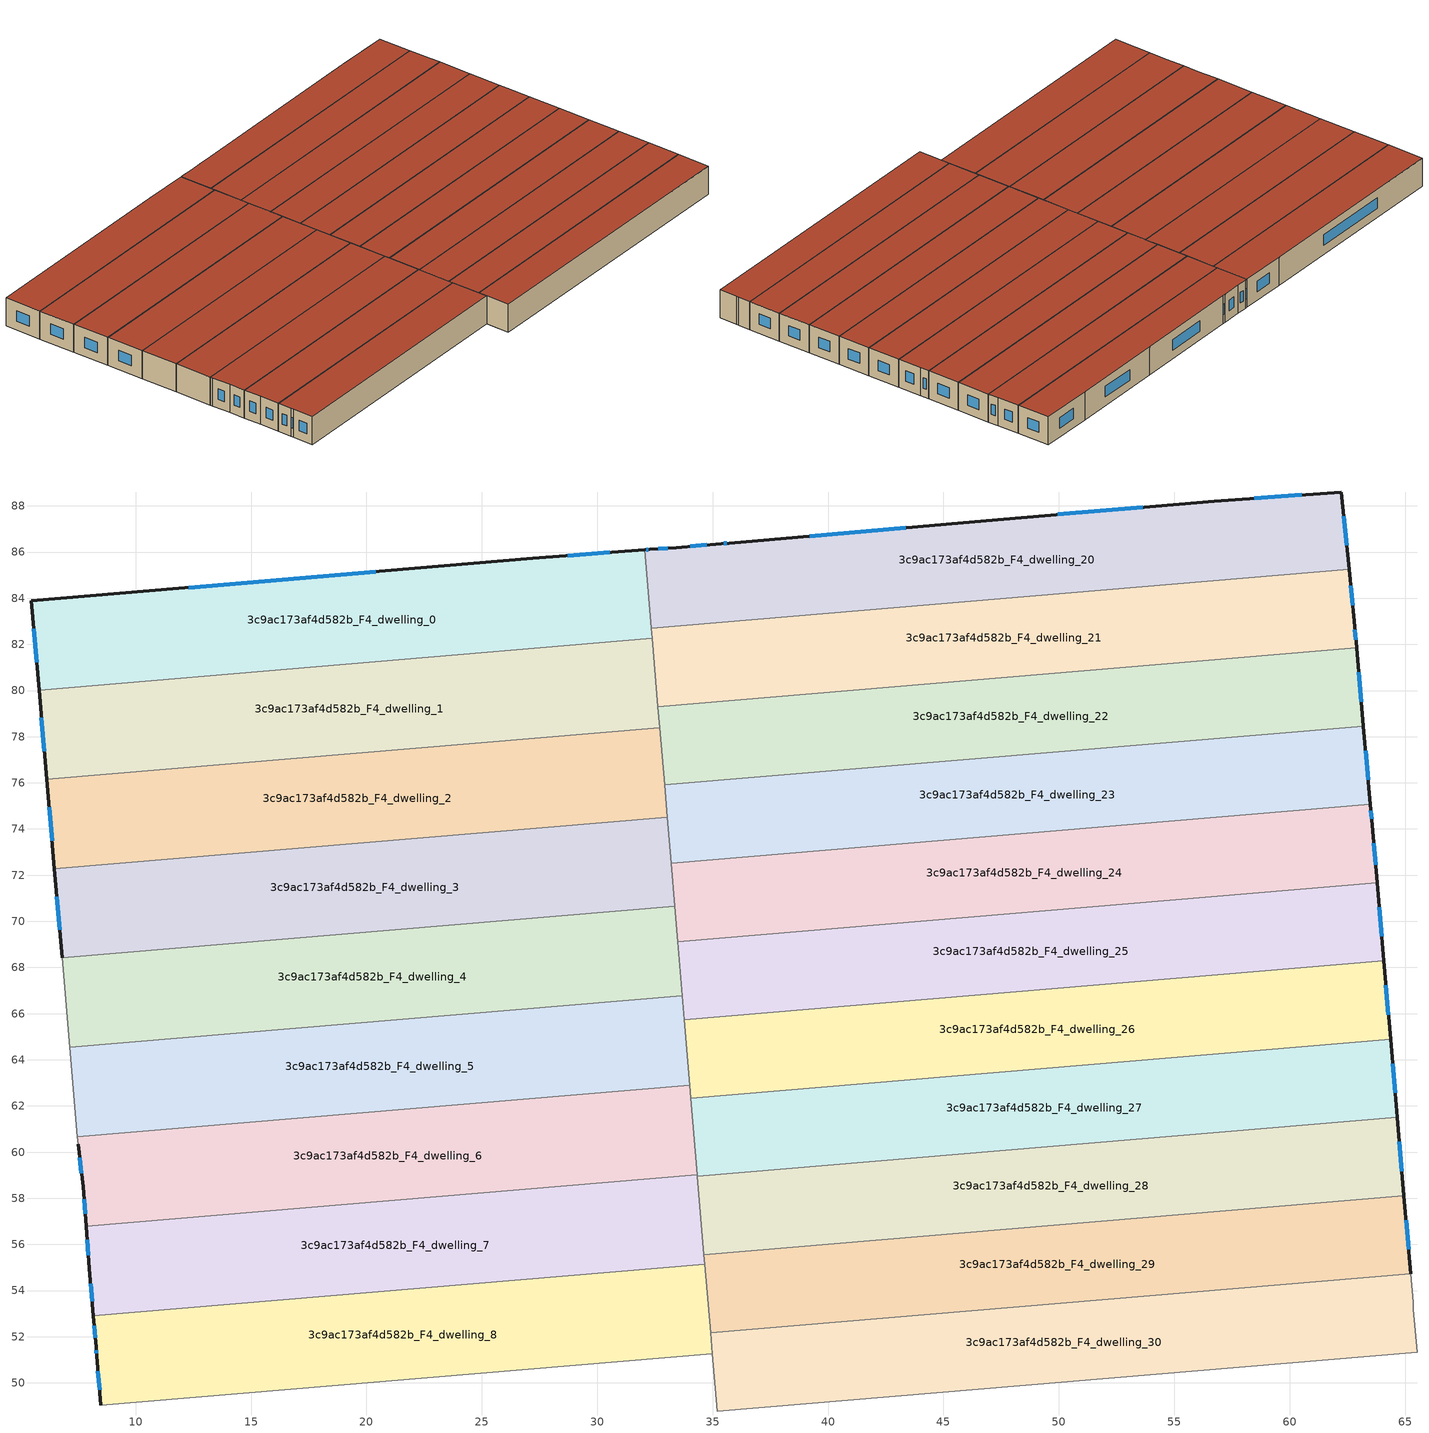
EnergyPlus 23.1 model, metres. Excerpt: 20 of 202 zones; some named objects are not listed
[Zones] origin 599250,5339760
3c9ac173af4d582b_F4_dwelling_0
 floor to 3c9ac173af4d582b_F3_dwelling_0 (EU_floor_Construction): 32.06,86.1 32.38,82.26 5.81,80.02 5.48,83.88 27.21,85.73 z12
 wall outside (EU_wall_Construction): 32.06,86.1 27.21,85.73 5.48,83.88 5.81,80.02 z12:15
 wall to 3c9ac173af4d582b_F4_dwelling_1 (EU_wall_Construction): 5.81,80.02 32.38,82.26 z12:15
 wall to 3c9ac173af4d582b_F4_dwelling_20 (EU_wall_Construction): 32.34,82.7 32.06,86.1 z12:15
 wall to 3c9ac173af4d582b_F4_dwelling_21 (EU_wall_Construction): 32.38,82.26 32.34,82.7 z12:15
 window (EU_Window_Construction): 5.59,82.67 5.71,81.23 / 20.4,85.15 12.29,84.46 / 30.54,85.98 28.73,85.84 z12.94:14.06
 roof outside (EU_roof_Construction): 32.38,82.26 32.06,86.1 27.21,85.73 5.48,83.88 5.81,80.02 z15
3c9ac173af4d582b_F4_dwelling_1
 floor to 3c9ac173af4d582b_F3_dwelling_1 (EU_floor_Construction): 32.38,82.26 32.7,78.39 6.15,76.15 5.81,80.02 z12
 wall outside (EU_wall_Construction): 5.81,80.02 6.15,76.15 z12:15
 wall to 3c9ac173af4d582b_F4_dwelling_2 (EU_wall_Construction): 6.15,76.15 32.7,78.39 z12:15
 wall to 3c9ac173af4d582b_F4_dwelling_21 (EU_wall_Construction): 32.63,79.31 32.38,82.26 z12:15
 wall to 3c9ac173af4d582b_F4_dwelling_22 (EU_wall_Construction): 32.7,78.39 32.63,79.31 z12:15
 window (EU_Window_Construction): 5.92,78.81 6.04,77.37 z12.94:14.06
 roof outside (EU_roof_Construction): 32.7,78.39 32.38,82.26 5.81,80.02 6.15,76.15 z15
3c9ac173af4d582b_F4_dwelling_2
 floor to 3c9ac173af4d582b_F3_dwelling_2 (EU_floor_Construction): 32.7,78.39 33.03,74.51 6.48,72.28 6.15,76.15 z12
 wall outside (EU_wall_Construction): 6.15,76.15 6.48,72.28 z12:15
 wall to 3c9ac173af4d582b_F4_dwelling_3 (EU_wall_Construction): 6.48,72.28 33.03,74.51 z12:15
 wall to 3c9ac173af4d582b_F4_dwelling_22 (EU_wall_Construction): 32.91,75.91 32.7,78.39 z12:15
 wall to 3c9ac173af4d582b_F4_dwelling_23 (EU_wall_Construction): 33.03,74.51 32.91,75.91 z12:15
 window (EU_Window_Construction): 6.25,74.94 6.37,73.5 z12.94:14.06
 roof outside (EU_roof_Construction): 33.03,74.51 32.7,78.39 6.15,76.15 6.48,72.28 z15
3c9ac173af4d582b_F4_dwelling_20
 floor to 3c9ac173af4d582b_F3_dwelling_20 (EU_floor_Construction): 62.24,88.6 62.57,85.25 32.34,82.7 32.06,86.1 32.28,86.11 33.41,86.2 35.36,86.36 35.72,86.39 46.86,87.37 56.73,88.21 z12
 wall outside (EU_wall_Construction): 62.57,85.25 62.24,88.6 56.73,88.21 46.86,87.37 35.72,86.39 35.36,86.36 33.41,86.2 32.28,86.11 32.06,86.1 z12:15
 wall to 3c9ac173af4d582b_F4_dwelling_21 (EU_wall_Construction): 32.34,82.7 62.57,85.25 z12:15
 window (EU_Window_Construction): 43.37,87.06 39.21,86.69 / 53.63,87.95 49.95,87.63 / 60.51,88.48 58.46,88.33 / 62.47,86.3 62.35,87.55 / 32.21,86.11 32.13,86.1 / 33.06,86.17 32.63,86.14 / 34.75,86.31 34.02,86.25 / 35.61,86.38 35.48,86.37 z12.94:14.06
 roof outside (EU_roof_Construction): 62.57,85.25 62.24,88.6 56.73,88.21 46.86,87.37 35.72,86.39 35.36,86.36 33.41,86.2 32.28,86.11 32.06,86.1 32.34,82.7 z15
3c9ac173af4d582b_F4_dwelling_21
 floor to 3c9ac173af4d582b_F3_dwelling_21 (EU_floor_Construction): 62.57,85.25 62.8,82.99 62.9,81.85 32.63,79.31 32.34,82.7 z12
 wall outside (EU_wall_Construction): 62.9,81.85 62.8,82.99 62.57,85.25 z12:15
 wall to 3c9ac173af4d582b_F4_dwelling_22 (EU_wall_Construction): 32.63,79.31 62.9,81.85 z12:15
 window (EU_Window_Construction): 62.73,83.7 62.64,84.54 / 62.87,82.21 62.83,82.63 z12.94:14.06
 roof outside (EU_roof_Construction): 62.9,81.85 62.8,82.99 62.57,85.25 32.34,82.7 32.63,79.31 z15
3c9ac173af4d582b_F4_dwelling_22
 floor to 3c9ac173af4d582b_F3_dwelling_22 (EU_floor_Construction): 62.9,81.85 63.2,78.46 32.91,75.91 32.63,79.31 z12
 wall outside (EU_wall_Construction): 63.2,78.46 62.9,81.85 z12:15
 wall to 3c9ac173af4d582b_F4_dwelling_23 (EU_wall_Construction): 32.91,75.91 63.2,78.46 z12:15
 window (EU_Window_Construction): 63.1,79.52 62.99,80.79 z12.94:14.06
 roof outside (EU_roof_Construction): 63.2,78.46 62.9,81.85 32.63,79.31 32.91,75.91 z15
3c9ac173af4d582b_F4_dwelling_23
 floor to 3c9ac173af4d582b_F3_dwelling_23 (EU_floor_Construction): 63.2,78.46 63.49,75.07 33.2,72.52 32.91,75.91 z12
 wall outside (EU_wall_Construction): 63.49,75.07 63.2,78.46 z12:15
 wall to 3c9ac173af4d582b_F4_dwelling_24 (EU_wall_Construction): 33.2,72.52 63.49,75.07 z12:15
 wall to 3c9ac173af4d582b_F4_dwelling_3 (EU_wall_Construction): 33.03,74.51 33.2,72.52 z12:15
 window (EU_Window_Construction): 63.4,76.13 63.29,77.39 z12.94:14.06
 roof outside (EU_roof_Construction): 63.49,75.07 63.2,78.46 32.91,75.91 33.2,72.52 z15
3c9ac173af4d582b_F4_dwelling_24
 floor to 3c9ac173af4d582b_F3_dwelling_24 (EU_floor_Construction): 63.49,75.07 63.57,74.17 63.79,71.67 33.48,69.12 33.2,72.52 z12
 wall outside (EU_wall_Construction): 63.79,71.67 63.57,74.17 63.49,75.07 z12:15
 wall to 3c9ac173af4d582b_F4_dwelling_25 (EU_wall_Construction): 33.48,69.12 63.79,71.67 z12:15
 wall to 3c9ac173af4d582b_F4_dwelling_4 (EU_wall_Construction): 33.36,70.64 33.48,69.12 z12:15
 wall to 3c9ac173af4d582b_F4_dwelling_3 (EU_wall_Construction): 33.2,72.52 33.36,70.64 z12:15
 window (EU_Window_Construction): 63.55,74.45 63.52,74.78 / 63.72,72.46 63.64,73.39 z12.94:14.06
 roof outside (EU_roof_Construction): 63.79,71.67 63.57,74.17 63.49,75.07 33.2,72.52 33.48,69.12 z15
3c9ac173af4d582b_F4_dwelling_25
 floor to 3c9ac173af4d582b_F3_dwelling_25 (EU_floor_Construction): 63.79,71.67 64.08,68.28 33.77,65.73 33.48,69.12 z12
 wall outside (EU_wall_Construction): 64.08,68.28 63.79,71.67 z12:15
 wall to 3c9ac173af4d582b_F4_dwelling_26 (EU_wall_Construction): 33.77,65.73 64.08,68.28 z12:15
 wall to 3c9ac173af4d582b_F4_dwelling_5 (EU_wall_Construction): 33.68,66.77 33.77,65.73 z12:15
 wall to 3c9ac173af4d582b_F4_dwelling_4 (EU_wall_Construction): 33.48,69.12 33.68,66.77 z12:15
 window (EU_Window_Construction): 63.99,69.34 63.88,70.61 z12.94:14.06
 roof outside (EU_roof_Construction): 64.08,68.28 63.79,71.67 33.48,69.12 33.77,65.73 z15
3c9ac173af4d582b_F4_dwelling_26
 floor to 3c9ac173af4d582b_F3_dwelling_26 (EU_floor_Construction): 64.08,68.28 64.37,64.89 34.05,62.34 33.77,65.73 z12
 wall outside (EU_wall_Construction): 64.37,64.89 64.08,68.28 z12:15
 wall to 3c9ac173af4d582b_F4_dwelling_27 (EU_wall_Construction): 34.05,62.34 64.37,64.89 z12:15
 wall to 3c9ac173af4d582b_F4_dwelling_6 (EU_wall_Construction): 34.01,62.9 34.05,62.34 z12:15
 wall to 3c9ac173af4d582b_F4_dwelling_5 (EU_wall_Construction): 33.77,65.73 34.01,62.9 z12:15
 window (EU_Window_Construction): 64.28,65.95 64.17,67.22 z12.94:14.06
 roof outside (EU_roof_Construction): 64.37,64.89 64.08,68.28 33.77,65.73 34.05,62.34 z15
3c9ac173af4d582b_F4_dwelling_27
 floor to 3c9ac173af4d582b_F3_dwelling_27 (EU_floor_Construction): 64.37,64.89 64.66,61.5 34.34,58.95 34.05,62.34 z12
 wall outside (EU_wall_Construction): 64.66,61.5 64.37,64.89 z12:15
 wall to 3c9ac173af4d582b_F4_dwelling_28 (EU_wall_Construction): 34.34,58.95 64.66,61.5 z12:15
 wall to 3c9ac173af4d582b_F4_dwelling_7 (EU_wall_Construction): 34.33,59.02 34.34,58.95 z12:15
 wall to 3c9ac173af4d582b_F4_dwelling_6 (EU_wall_Construction): 34.05,62.34 34.33,59.02 z12:15
 window (EU_Window_Construction): 64.57,62.56 64.46,63.83 z12.94:14.06
 roof outside (EU_roof_Construction): 64.66,61.5 64.37,64.89 34.05,62.34 34.34,58.95 z15
3c9ac173af4d582b_F4_dwelling_28
 floor to 3c9ac173af4d582b_F3_dwelling_28 (EU_floor_Construction): 64.66,61.5 64.95,58.11 34.62,55.56 34.34,58.95 z12
 wall outside (EU_wall_Construction): 64.95,58.11 64.66,61.5 z12:15
 wall to 3c9ac173af4d582b_F4_dwelling_29 (EU_wall_Construction): 34.62,55.56 64.95,58.11 z12:15
 wall to 3c9ac173af4d582b_F4_dwelling_7 (EU_wall_Construction): 34.34,58.95 34.62,55.56 z12:15
 window (EU_Window_Construction): 64.86,59.17 64.75,60.44 z12.94:14.06
 roof outside (EU_roof_Construction): 64.95,58.11 64.66,61.5 34.34,58.95 34.62,55.56 z15
3c9ac173af4d582b_F4_dwelling_29
 floor to 3c9ac173af4d582b_F3_dwelling_29 (EU_floor_Construction): 64.95,58.11 65.24,54.72 34.91,52.17 34.62,55.56 z12
 wall outside (EU_wall_Construction): 65.24,54.72 64.95,58.11 z12:15
 wall to 3c9ac173af4d582b_F4_dwelling_30 (EU_wall_Construction): 34.91,52.17 65.24,54.72 z12:15
 wall to 3c9ac173af4d582b_F4_dwelling_8 (EU_wall_Construction): 34.66,55.14 34.91,52.17 z12:15
 wall to 3c9ac173af4d582b_F4_dwelling_7 (EU_wall_Construction): 34.62,55.56 34.66,55.14 z12:15
 window (EU_Window_Construction): 65.15,55.79 65.04,57.05 z12.94:14.06
 roof outside (EU_roof_Construction): 65.24,54.72 64.95,58.11 34.62,55.56 34.91,52.17 z15
3c9ac173af4d582b_F4_dwelling_3
 floor to 3c9ac173af4d582b_F3_dwelling_3 (EU_floor_Construction): 33.03,74.51 33.36,70.64 6.81,68.41 6.48,72.28 z12
 wall outside (EU_wall_Construction): 6.48,72.28 6.81,68.41 z12:15
 wall to 3c9ac173af4d582b_F4_dwelling_4 (EU_wall_Construction): 6.81,68.41 33.36,70.64 z12:15
 window (EU_Window_Construction): 6.58,71.07 6.71,69.62 z12.94:14.06
 roof outside (EU_roof_Construction): 33.36,70.64 33.03,74.51 6.48,72.28 6.81,68.41 z15
3c9ac173af4d582b_F4_dwelling_30
 floor to 3c9ac173af4d582b_F3_dwelling_30 (EU_floor_Construction): 65.24,54.72 65.35,53.5 65.36,53.19 65.52,51.33 35.19,48.78 34.91,52.17 z12
 wall to 3c9ac173af4d582b_F4_dwelling_31 (EU_wall_Construction): 35.19,48.78 65.52,51.33 z12:15
 wall adiabatic (EU_wall_Construction): 65.52,51.33 65.36,53.19 65.35,53.5 65.24,54.72 z12:15
 wall to 3c9ac173af4d582b_F4_dwelling_9 (EU_wall_Construction): 34.99,51.26 35.19,48.78 z12:15
 wall to 3c9ac173af4d582b_F4_dwelling_8 (EU_wall_Construction): 34.91,52.17 34.99,51.26 z12:15
 roof outside (EU_roof_Construction): 65.52,51.33 65.36,53.19 65.35,53.5 65.24,54.72 34.91,52.17 35.19,48.78 z15
3c9ac173af4d582b_F4_dwelling_4
 floor to 3c9ac173af4d582b_F3_dwelling_4 (EU_floor_Construction): 33.36,70.64 33.68,66.77 7.14,64.54 6.81,68.41 z12
 wall to 3c9ac173af4d582b_F4_dwelling_5 (EU_wall_Construction): 7.14,64.54 33.68,66.77 z12:15
 wall adiabatic (EU_wall_Construction): 6.81,68.41 7.14,64.54 z12:15
 roof outside (EU_roof_Construction): 33.68,66.77 33.36,70.64 6.81,68.41 7.14,64.54 z15
3c9ac173af4d582b_F4_dwelling_5
 floor to 3c9ac173af4d582b_F3_dwelling_5 (EU_floor_Construction): 33.68,66.77 34.01,62.9 7.48,60.67 7.14,64.54 z12
 wall to 3c9ac173af4d582b_F4_dwelling_6 (EU_wall_Construction): 7.48,60.67 34.01,62.9 z12:15
 wall adiabatic (EU_wall_Construction): 7.14,64.54 7.48,60.67 z12:15
 roof outside (EU_roof_Construction): 34.01,62.9 33.68,66.77 7.14,64.54 7.48,60.67 z15
3c9ac173af4d582b_F4_dwelling_6
 floor to 3c9ac173af4d582b_F3_dwelling_6 (EU_floor_Construction): 34.01,62.9 34.33,59.02 7.85,56.79 7.72,58.5 7.51,60.34 7.48,60.67 z12
 wall outside (EU_wall_Construction): 7.51,60.34 7.72,58.5 7.85,56.79 z12:15
 wall to 3c9ac173af4d582b_F4_dwelling_7 (EU_wall_Construction): 7.85,56.79 34.33,59.02 z12:15
 wall adiabatic (EU_wall_Construction): 7.48,60.67 7.51,60.34 z12:15
 window (EU_Window_Construction): 7.76,57.97 7.81,57.33 / 7.57,59.77 7.65,59.08 z12.94:14.06
 roof outside (EU_roof_Construction): 34.33,59.02 34.01,62.9 7.48,60.67 7.51,60.34 7.72,58.5 7.85,56.79 z15
3c9ac173af4d582b_F4_dwelling_7
 floor to 3c9ac173af4d582b_F3_dwelling_7 (EU_floor_Construction): 34.33,59.02 34.66,55.14 8.17,52.91 7.99,54.94 7.85,56.79 z12
 wall outside (EU_wall_Construction): 7.85,56.79 7.99,54.94 8.17,52.91 z12:15
 wall to 3c9ac173af4d582b_F4_dwelling_8 (EU_wall_Construction): 8.17,52.91 34.66,55.14 z12:15
 window (EU_Window_Construction): 8.05,54.31 8.11,53.55 / 7.9,56.21 7.95,55.52 z12.94:14.06
 roof outside (EU_roof_Construction): 34.66,55.14 34.33,59.02 7.85,56.79 7.99,54.94 8.17,52.91 z15
3c9ac173af4d582b_F4_dwelling_8
 floor to 3c9ac173af4d582b_F3_dwelling_8 (EU_floor_Construction): 34.66,55.14 34.99,51.26 8.49,49.03 8.31,51.18 8.28,51.54 8.17,52.91 z12
 wall outside (EU_wall_Construction): 8.17,52.91 8.28,51.54 8.31,51.18 8.49,49.03 z12:15
 wall to 3c9ac173af4d582b_F4_dwelling_9 (EU_wall_Construction): 8.49,49.03 34.99,51.26 z12:15
 window (EU_Window_Construction): 8.37,50.51 8.43,49.7 / 8.29,51.43 8.3,51.3 / 8.2,52.48 8.25,51.97 z12.94:14.06
 roof outside (EU_roof_Construction): 34.99,51.26 34.66,55.14 8.17,52.91 8.28,51.54 8.31,51.18 8.49,49.03 z15
[Building]
EU S2 Campaign: North Axis=0; Terrain=City; Solar Distribution=FullExterior
[Site:Location]
Vienna: Latitude=48; Longitude=16.5; Time Zone=1; Elevation=183
[SizingPeriod:WeatherFileDays]
AnnualSizingPeriod: Begin Month=1; Begin Day of Month=1; End Month=12; End Day of Month=31; Day of Week for Start Day=Monday; Use Weather File Daylight Saving Period=No; Use Weather File Rain and Snow Indicators=No
[MATERIAL]
EU_InternalMass_Material: Roughness=MediumRough; Thickness=0.1; Conductivity=1; Density=1800; Specific Heat=900; Thermal Absorptance=0.9; Solar Absorptance=0.7; Visible Absorptance=0.7
[MATERIAL:NOMASS] Roughness=MediumRough; Thermal Absorptance=0.9; Solar Absorptance=0.7; Visible Absorptance=0.7
Name | Thermal Resistance
EU_wall_NoMass | 0.914258
EU_roof_NoMass | 0.954009
EU_floor_NoMass | 1.09711
[WINDOWMATERIAL:SIMPLEGLAZINGSYSTEM]
EU_Window_SimpleGlazing: UFactor=2.09642; Solar Heat Gain Coefficient=0.65; Visible Transmittance=0.65
[CONSTRUCTION]
EU_wall_Construction: EU_wall_NoMass
EU_roof_Construction: EU_roof_NoMass
EU_floor_Construction: EU_floor_NoMass
EU_Window_Construction: EU_Window_SimpleGlazing
EU_InternalMass_Construction: EU_InternalMass_Material
[ZONE] Type=1; Multiplier=1; Ceiling Height=autocalculate; Floor Area=autocalculate; Part of Total Floor Area=Yes
Name | Volume
3c9ac173af4d582b_F4_dwelling_0 | 310.56
3c9ac173af4d582b_F4_dwelling_1 | 310.552
3c9ac173af4d582b_F4_dwelling_2 | 310.596
3c9ac173af4d582b_F4_dwelling_20; 3c9ac173af4d582b_F4_dwelling_27 | 310.582
3c9ac173af4d582b_F4_dwelling_21 | 310.57
3c9ac173af4d582b_F4_dwelling_22 | 310.501
3c9ac173af4d582b_F4_dwelling_23 | 310.625
3c9ac173af4d582b_F4_dwelling_24 | 310.53
3c9ac173af4d582b_F4_dwelling_25; 3c9ac173af4d582b_F4_dwelling_6 | 310.549
3c9ac173af4d582b_F4_dwelling_26 | 310.566
3c9ac173af4d582b_F4_dwelling_28 | 310.507
3c9ac173af4d582b_F4_dwelling_29 | 310.622
3c9ac173af4d582b_F4_dwelling_3 | 310.546
3c9ac173af4d582b_F4_dwelling_30 | 310.558
3c9ac173af4d582b_F4_dwelling_4; 3c9ac173af4d582b_F4_dwelling_7 | 310.542
3c9ac173af4d582b_F4_dwelling_5 | 310.589
3c9ac173af4d582b_F4_dwelling_8 | 310.564
[INTERNALMASS] Construction=EU_InternalMass_Construction
Name | Zone or ZoneList | Surface Area
3c9ac173af4d582b_F4_dwelling_0_EU_InternalMass | 3c9ac173af4d582b_F4_dwelling_0 | 103.52
3c9ac173af4d582b_F4_dwelling_1_EU_InternalMass | 3c9ac173af4d582b_F4_dwelling_1 | 103.517
3c9ac173af4d582b_F4_dwelling_2_EU_InternalMass | 3c9ac173af4d582b_F4_dwelling_2 | 103.532
3c9ac173af4d582b_F4_dwelling_3_EU_InternalMass | 3c9ac173af4d582b_F4_dwelling_3 | 103.515
3c9ac173af4d582b_F4_dwelling_4_EU_InternalMass | 3c9ac173af4d582b_F4_dwelling_4 | 103.514
3c9ac173af4d582b_F4_dwelling_5_EU_InternalMass | 3c9ac173af4d582b_F4_dwelling_5 | 103.53
3c9ac173af4d582b_F4_dwelling_6_EU_InternalMass | 3c9ac173af4d582b_F4_dwelling_6 | 103.517
3c9ac173af4d582b_F4_dwelling_7_EU_InternalMass | 3c9ac173af4d582b_F4_dwelling_7 | 103.514
3c9ac173af4d582b_F4_dwelling_8_EU_InternalMass | 3c9ac173af4d582b_F4_dwelling_8 | 103.522
3c9ac173af4d582b_F4_dwelling_20_EU_InternalMass | 3c9ac173af4d582b_F4_dwelling_20 | 103.528
3c9ac173af4d582b_F4_dwelling_21_EU_InternalMass | 3c9ac173af4d582b_F4_dwelling_21 | 103.523
3c9ac173af4d582b_F4_dwelling_22_EU_InternalMass | 3c9ac173af4d582b_F4_dwelling_22 | 103.501
3c9ac173af4d582b_F4_dwelling_23_EU_InternalMass | 3c9ac173af4d582b_F4_dwelling_23 | 103.542
3c9ac173af4d582b_F4_dwelling_24_EU_InternalMass | 3c9ac173af4d582b_F4_dwelling_24 | 103.51
3c9ac173af4d582b_F4_dwelling_25_EU_InternalMass | 3c9ac173af4d582b_F4_dwelling_25 | 103.516
3c9ac173af4d582b_F4_dwelling_26_EU_InternalMass | 3c9ac173af4d582b_F4_dwelling_26 | 103.522
3c9ac173af4d582b_F4_dwelling_27_EU_InternalMass | 3c9ac173af4d582b_F4_dwelling_27 | 103.527
3c9ac173af4d582b_F4_dwelling_28_EU_InternalMass | 3c9ac173af4d582b_F4_dwelling_28 | 103.502
3c9ac173af4d582b_F4_dwelling_29_EU_InternalMass | 3c9ac173af4d582b_F4_dwelling_29 | 103.541
3c9ac173af4d582b_F4_dwelling_30_EU_InternalMass | 3c9ac173af4d582b_F4_dwelling_30 | 103.519
[OTHEREQUIPMENT] Fuel Type=Electricity; Design Level Calculation Method=Watts/Area; Power per Zone Floor Area=1; Fraction Latent=0; Fraction Radiant=0; Fraction Lost=0; Carbon Dioxide Generation Rate=0; EndUse Subcategory=EU_Step8_InternalGains
Name | Zone or ZoneList or Space or SpaceList | Schedule
EU_Step8_InternalGain_3c9ac173af4d582b_F4_dwelling_0_f000 | 3c9ac173af4d582b_F4_dwelling_0 | EU_Step8_GainSchedule_3c9ac173af4d582b_F4_dwelling_0_f000
EU_Step8_InternalGain_3c9ac173af4d582b_F4_dwelling_1_f000 | 3c9ac173af4d582b_F4_dwelling_1 | EU_Step8_GainSchedule_3c9ac173af4d582b_F4_dwelling_1_f000
EU_Step8_InternalGain_3c9ac173af4d582b_F4_dwelling_2_f000 | 3c9ac173af4d582b_F4_dwelling_2 | EU_Step8_GainSchedule_3c9ac173af4d582b_F4_dwelling_2_f000
EU_Step8_InternalGain_3c9ac173af4d582b_F4_dwelling_3_f000 | 3c9ac173af4d582b_F4_dwelling_3 | EU_Step8_GainSchedule_3c9ac173af4d582b_F4_dwelling_3_f000
EU_Step8_InternalGain_3c9ac173af4d582b_F4_dwelling_4_f000 | 3c9ac173af4d582b_F4_dwelling_4 | EU_Step8_GainSchedule_3c9ac173af4d582b_F4_dwelling_4_f000
EU_Step8_InternalGain_3c9ac173af4d582b_F4_dwelling_5_f000 | 3c9ac173af4d582b_F4_dwelling_5 | EU_Step8_GainSchedule_3c9ac173af4d582b_F4_dwelling_5_f000
EU_Step8_InternalGain_3c9ac173af4d582b_F4_dwelling_6_f000 | 3c9ac173af4d582b_F4_dwelling_6 | EU_Step8_GainSchedule_3c9ac173af4d582b_F4_dwelling_6_f000
EU_Step8_InternalGain_3c9ac173af4d582b_F4_dwelling_7_f000 | 3c9ac173af4d582b_F4_dwelling_7 | EU_Step8_GainSchedule_3c9ac173af4d582b_F4_dwelling_7_f000
EU_Step8_InternalGain_3c9ac173af4d582b_F4_dwelling_8_f000 | 3c9ac173af4d582b_F4_dwelling_8 | EU_Step8_GainSchedule_3c9ac173af4d582b_F4_dwelling_8_f000
EU_Step8_InternalGain_3c9ac173af4d582b_F4_dwelling_20_f000 | 3c9ac173af4d582b_F4_dwelling_20 | EU_Step8_GainSchedule_3c9ac173af4d582b_F4_dwelling_20_f000
EU_Step8_InternalGain_3c9ac173af4d582b_F4_dwelling_21_f000 | 3c9ac173af4d582b_F4_dwelling_21 | EU_Step8_GainSchedule_3c9ac173af4d582b_F4_dwelling_21_f000
EU_Step8_InternalGain_3c9ac173af4d582b_F4_dwelling_22_f000 | 3c9ac173af4d582b_F4_dwelling_22 | EU_Step8_GainSchedule_3c9ac173af4d582b_F4_dwelling_22_f000
EU_Step8_InternalGain_3c9ac173af4d582b_F4_dwelling_23_f000 | 3c9ac173af4d582b_F4_dwelling_23 | EU_Step8_GainSchedule_3c9ac173af4d582b_F4_dwelling_23_f000
EU_Step8_InternalGain_3c9ac173af4d582b_F4_dwelling_24_f000 | 3c9ac173af4d582b_F4_dwelling_24 | EU_Step8_GainSchedule_3c9ac173af4d582b_F4_dwelling_24_f000
EU_Step8_InternalGain_3c9ac173af4d582b_F4_dwelling_25_f000 | 3c9ac173af4d582b_F4_dwelling_25 | EU_Step8_GainSchedule_3c9ac173af4d582b_F4_dwelling_25_f000
EU_Step8_InternalGain_3c9ac173af4d582b_F4_dwelling_26_f000 | 3c9ac173af4d582b_F4_dwelling_26 | EU_Step8_GainSchedule_3c9ac173af4d582b_F4_dwelling_26_f000
EU_Step8_InternalGain_3c9ac173af4d582b_F4_dwelling_27_f000 | 3c9ac173af4d582b_F4_dwelling_27 | EU_Step8_GainSchedule_3c9ac173af4d582b_F4_dwelling_27_f000
EU_Step8_InternalGain_3c9ac173af4d582b_F4_dwelling_28_f000 | 3c9ac173af4d582b_F4_dwelling_28 | EU_Step8_GainSchedule_3c9ac173af4d582b_F4_dwelling_28_f000
EU_Step8_InternalGain_3c9ac173af4d582b_F4_dwelling_29_f000 | 3c9ac173af4d582b_F4_dwelling_29 | EU_Step8_GainSchedule_3c9ac173af4d582b_F4_dwelling_29_f000
EU_Step8_InternalGain_3c9ac173af4d582b_F4_dwelling_30_f000 | 3c9ac173af4d582b_F4_dwelling_30 | EU_Step8_GainSchedule_3c9ac173af4d582b_F4_dwelling_30_f000
[ZONEVENTILATION:DESIGNFLOWRATE] Schedule=EU_AlwaysOn; Design Flow Rate Calculation Method=AirChanges/Hour; Air Changes per Hour=0.546891; Ventilation Type=Natural; Fan Pressure Rise=0; Fan Total Efficiency=1; Constant Term Coefficient=1; Temperature Term Coefficient=0; Velocity Term Coefficient=0; Velocity Squared Term Coefficient=0; Minimum Indoor Temperature=-100; Maximum Indoor Temperature=100; Delta Temperature=-100; Minimum Outdoor Temperature=-100; Maximum Outdoor Temperature=100; Maximum Wind Speed=40
Name | Zone or ZoneList or Space or SpaceList
EU_ConstantAir_3c9ac173af4d582b_F4_dwelling_0 | 3c9ac173af4d582b_F4_dwelling_0
EU_ConstantAir_3c9ac173af4d582b_F4_dwelling_1 | 3c9ac173af4d582b_F4_dwelling_1
EU_ConstantAir_3c9ac173af4d582b_F4_dwelling_2 | 3c9ac173af4d582b_F4_dwelling_2
EU_ConstantAir_3c9ac173af4d582b_F4_dwelling_3 | 3c9ac173af4d582b_F4_dwelling_3
EU_ConstantAir_3c9ac173af4d582b_F4_dwelling_4 | 3c9ac173af4d582b_F4_dwelling_4
EU_ConstantAir_3c9ac173af4d582b_F4_dwelling_5 | 3c9ac173af4d582b_F4_dwelling_5
EU_ConstantAir_3c9ac173af4d582b_F4_dwelling_6 | 3c9ac173af4d582b_F4_dwelling_6
EU_ConstantAir_3c9ac173af4d582b_F4_dwelling_7 | 3c9ac173af4d582b_F4_dwelling_7
EU_ConstantAir_3c9ac173af4d582b_F4_dwelling_8 | 3c9ac173af4d582b_F4_dwelling_8
EU_ConstantAir_3c9ac173af4d582b_F4_dwelling_20 | 3c9ac173af4d582b_F4_dwelling_20
EU_ConstantAir_3c9ac173af4d582b_F4_dwelling_21 | 3c9ac173af4d582b_F4_dwelling_21
EU_ConstantAir_3c9ac173af4d582b_F4_dwelling_22 | 3c9ac173af4d582b_F4_dwelling_22
EU_ConstantAir_3c9ac173af4d582b_F4_dwelling_23 | 3c9ac173af4d582b_F4_dwelling_23
EU_ConstantAir_3c9ac173af4d582b_F4_dwelling_24 | 3c9ac173af4d582b_F4_dwelling_24
EU_ConstantAir_3c9ac173af4d582b_F4_dwelling_25 | 3c9ac173af4d582b_F4_dwelling_25
EU_ConstantAir_3c9ac173af4d582b_F4_dwelling_26 | 3c9ac173af4d582b_F4_dwelling_26
EU_ConstantAir_3c9ac173af4d582b_F4_dwelling_27 | 3c9ac173af4d582b_F4_dwelling_27
EU_ConstantAir_3c9ac173af4d582b_F4_dwelling_28 | 3c9ac173af4d582b_F4_dwelling_28
EU_ConstantAir_3c9ac173af4d582b_F4_dwelling_29 | 3c9ac173af4d582b_F4_dwelling_29
EU_ConstantAir_3c9ac173af4d582b_F4_dwelling_30 | 3c9ac173af4d582b_F4_dwelling_30
[HVACTEMPLATE:ZONE:IDEALLOADSAIRSYSTEM] System Availability Schedule=EU_AlwaysOn; Maximum Heating Supply Air Temperature=50; Minimum Cooling Supply Air Temperature=13; Maximum Heating Supply Air Humidity Ratio=0.0156; Minimum Cooling Supply Air Humidity Ratio=0.0077; Heating Limit=NoLimit; Cooling Limit=NoLimit; Heating Availability Schedule=EU_AlwaysOn; Cooling Availability Schedule=EU_CoolingOff; Dehumidification Control Type=ConstantSensibleHeatRatio; Cooling Sensible Heat Ratio=0.7; Dehumidification Setpoint=60; Humidification Control Type=None; Humidification Setpoint=30; Outdoor Air Method=None; Outdoor Air Flow Rate per Person=0.00944; Outdoor Air Flow Rate per Zone Floor Area=0; Outdoor Air Flow Rate per Zone=0; Demand Controlled Ventilation Type=None; Outdoor Air Economizer Type=NoEconomizer; Heat Recovery Type=None; Sensible Heat Recovery Effectiveness=0.7; Latent Heat Recovery Effectiveness=0.65
Name | Template Thermostat
3c9ac173af4d582b_F4_dwelling_0 | EU_HeatOnly_3c9ac173af4d582b_F4_dwelling_0
3c9ac173af4d582b_F4_dwelling_1 | EU_HeatOnly_3c9ac173af4d582b_F4_dwelling_1
3c9ac173af4d582b_F4_dwelling_2 | EU_HeatOnly_3c9ac173af4d582b_F4_dwelling_2
3c9ac173af4d582b_F4_dwelling_3 | EU_HeatOnly_3c9ac173af4d582b_F4_dwelling_3
3c9ac173af4d582b_F4_dwelling_4 | EU_HeatOnly_3c9ac173af4d582b_F4_dwelling_4
3c9ac173af4d582b_F4_dwelling_5 | EU_HeatOnly_3c9ac173af4d582b_F4_dwelling_5
3c9ac173af4d582b_F4_dwelling_6 | EU_HeatOnly_3c9ac173af4d582b_F4_dwelling_6
3c9ac173af4d582b_F4_dwelling_7 | EU_HeatOnly_3c9ac173af4d582b_F4_dwelling_7
3c9ac173af4d582b_F4_dwelling_8 | EU_HeatOnly_3c9ac173af4d582b_F4_dwelling_8
3c9ac173af4d582b_F4_dwelling_20 | EU_HeatOnly_3c9ac173af4d582b_F4_dwelling_20
3c9ac173af4d582b_F4_dwelling_21 | EU_HeatOnly_3c9ac173af4d582b_F4_dwelling_21
3c9ac173af4d582b_F4_dwelling_22 | EU_HeatOnly_3c9ac173af4d582b_F4_dwelling_22
3c9ac173af4d582b_F4_dwelling_23 | EU_HeatOnly_3c9ac173af4d582b_F4_dwelling_23
3c9ac173af4d582b_F4_dwelling_24 | EU_HeatOnly_3c9ac173af4d582b_F4_dwelling_24
3c9ac173af4d582b_F4_dwelling_25 | EU_HeatOnly_3c9ac173af4d582b_F4_dwelling_25
3c9ac173af4d582b_F4_dwelling_26 | EU_HeatOnly_3c9ac173af4d582b_F4_dwelling_26
3c9ac173af4d582b_F4_dwelling_27 | EU_HeatOnly_3c9ac173af4d582b_F4_dwelling_27
3c9ac173af4d582b_F4_dwelling_28 | EU_HeatOnly_3c9ac173af4d582b_F4_dwelling_28
3c9ac173af4d582b_F4_dwelling_29 | EU_HeatOnly_3c9ac173af4d582b_F4_dwelling_29
3c9ac173af4d582b_F4_dwelling_30 | EU_HeatOnly_3c9ac173af4d582b_F4_dwelling_30
[SIZING:ZONE] Zone Cooling Design Supply Air Temperature Input Method=SupplyAirTemperature; Zone Cooling Design Supply Air Temperature=13; Zone Heating Design Supply Air Temperature Input Method=SupplyAirTemperature; Zone Heating Design Supply Air Temperature=50; Zone Cooling Design Supply Air Humidity Ratio=0.008; Zone Heating Design Supply Air Humidity Ratio=0.008; Cooling Design Air Flow Method=DesignDay; Cooling Design Air Flow Rate=0; Cooling Minimum Air Flow per Zone Floor Area=0.000762; Cooling Minimum Air Flow=0; Cooling Minimum Air Flow Fraction=0.2; Heating Design Air Flow Method=DesignDay; Heating Design Air Flow Rate=0; Heating Maximum Air Flow per Zone Floor Area=0.002032; Heating Maximum Air Flow=0.141576; Heating Maximum Air Flow Fraction=0.3; Account for Dedicated Outdoor Air System=No; Dedicated Outdoor Air System Control Strategy=NeutralSupplyAir; Dedicated Outdoor Air Low Setpoint Temperature for Design=autosize; Dedicated Outdoor Air High Setpoint Temperature for Design=autosize; Zone Load Sizing Method=Sensible Load Only No Latent Load; Zone Latent Cooling Design Supply Air Humidity Ratio Input Method=HumidityRatioDifference; Zone Cooling Design Supply Air Humidity Ratio Difference=0.005; Zone Latent Heating Design Supply Air Humidity Ratio Input Method=HumidityRatioDifference; Zone Humidification Design Supply Air Humidity Ratio Difference=0.005
3c9ac173af4d582b_F4_dwelling_0; 3c9ac173af4d582b_F4_dwelling_1; 3c9ac173af4d582b_F4_dwelling_2; 3c9ac173af4d582b_F4_dwelling_3; 3c9ac173af4d582b_F4_dwelling_4; 3c9ac173af4d582b_F4_dwelling_5; 3c9ac173af4d582b_F4_dwelling_6; 3c9ac173af4d582b_F4_dwelling_7; 3c9ac173af4d582b_F4_dwelling_8; 3c9ac173af4d582b_F4_dwelling_20; 3c9ac173af4d582b_F4_dwelling_21; 3c9ac173af4d582b_F4_dwelling_22; 3c9ac173af4d582b_F4_dwelling_23; 3c9ac173af4d582b_F4_dwelling_24; 3c9ac173af4d582b_F4_dwelling_25; 3c9ac173af4d582b_F4_dwelling_26; 3c9ac173af4d582b_F4_dwelling_27; 3c9ac173af4d582b_F4_dwelling_28; 3c9ac173af4d582b_F4_dwelling_29; 3c9ac173af4d582b_F4_dwelling_30
[SCHEDULE:CONSTANT]
Name | Hourly Value
EU_AlwaysOn | 1
EU_CoolingOff | 0
[SCHEDULE:FILE] Column Number=1; Rows to Skip at Top=0; Number of Hours of Data=8760; Column Separator=Comma; Interpolate to Timestep=No; Minutes per Item=60; Adjust Schedule for Daylight Savings=Yes
Name | File
EU_Step8_GainSchedule_3c9ac173af4d582b_F4_dwelling_0_f000 | ../../schedules/3c9ac173af4d582b/3c9ac173af4d582b_F4_dwelling_0_f000_gain.csv
EU_Step8_GainSchedule_3c9ac173af4d582b_F4_dwelling_1_f000 | ../../schedules/3c9ac173af4d582b/3c9ac173af4d582b_F4_dwelling_1_f000_gain.csv
EU_Step8_GainSchedule_3c9ac173af4d582b_F4_dwelling_2_f000 | ../../schedules/3c9ac173af4d582b/3c9ac173af4d582b_F4_dwelling_2_f000_gain.csv
EU_Step8_GainSchedule_3c9ac173af4d582b_F4_dwelling_3_f000 | ../../schedules/3c9ac173af4d582b/3c9ac173af4d582b_F4_dwelling_3_f000_gain.csv
EU_Step8_GainSchedule_3c9ac173af4d582b_F4_dwelling_4_f000 | ../../schedules/3c9ac173af4d582b/3c9ac173af4d582b_F4_dwelling_4_f000_gain.csv
EU_Step8_GainSchedule_3c9ac173af4d582b_F4_dwelling_5_f000 | ../../schedules/3c9ac173af4d582b/3c9ac173af4d582b_F4_dwelling_5_f000_gain.csv
EU_Step8_GainSchedule_3c9ac173af4d582b_F4_dwelling_6_f000 | ../../schedules/3c9ac173af4d582b/3c9ac173af4d582b_F4_dwelling_6_f000_gain.csv
EU_Step8_GainSchedule_3c9ac173af4d582b_F4_dwelling_7_f000 | ../../schedules/3c9ac173af4d582b/3c9ac173af4d582b_F4_dwelling_7_f000_gain.csv
EU_Step8_GainSchedule_3c9ac173af4d582b_F4_dwelling_8_f000 | ../../schedules/3c9ac173af4d582b/3c9ac173af4d582b_F4_dwelling_8_f000_gain.csv
EU_Step8_GainSchedule_3c9ac173af4d582b_F4_dwelling_20_f000 | ../../schedules/3c9ac173af4d582b/3c9ac173af4d582b_F4_dwelling_20_f000_gain.csv
EU_Step8_GainSchedule_3c9ac173af4d582b_F4_dwelling_21_f000 | ../../schedules/3c9ac173af4d582b/3c9ac173af4d582b_F4_dwelling_21_f000_gain.csv
EU_Step8_GainSchedule_3c9ac173af4d582b_F4_dwelling_22_f000 | ../../schedules/3c9ac173af4d582b/3c9ac173af4d582b_F4_dwelling_22_f000_gain.csv
EU_Step8_GainSchedule_3c9ac173af4d582b_F4_dwelling_23_f000 | ../../schedules/3c9ac173af4d582b/3c9ac173af4d582b_F4_dwelling_23_f000_gain.csv
EU_Step8_GainSchedule_3c9ac173af4d582b_F4_dwelling_24_f000 | ../../schedules/3c9ac173af4d582b/3c9ac173af4d582b_F4_dwelling_24_f000_gain.csv
EU_Step8_GainSchedule_3c9ac173af4d582b_F4_dwelling_25_f000 | ../../schedules/3c9ac173af4d582b/3c9ac173af4d582b_F4_dwelling_25_f000_gain.csv
EU_Step8_GainSchedule_3c9ac173af4d582b_F4_dwelling_26_f000 | ../../schedules/3c9ac173af4d582b/3c9ac173af4d582b_F4_dwelling_26_f000_gain.csv
EU_Step8_GainSchedule_3c9ac173af4d582b_F4_dwelling_27_f000 | ../../schedules/3c9ac173af4d582b/3c9ac173af4d582b_F4_dwelling_27_f000_gain.csv
EU_Step8_GainSchedule_3c9ac173af4d582b_F4_dwelling_28_f000 | ../../schedules/3c9ac173af4d582b/3c9ac173af4d582b_F4_dwelling_28_f000_gain.csv
EU_Step8_GainSchedule_3c9ac173af4d582b_F4_dwelling_29_f000 | ../../schedules/3c9ac173af4d582b/3c9ac173af4d582b_F4_dwelling_29_f000_gain.csv
EU_Step8_GainSchedule_3c9ac173af4d582b_F4_dwelling_30_f000 | ../../schedules/3c9ac173af4d582b/3c9ac173af4d582b_F4_dwelling_30_f000_gain.csv
